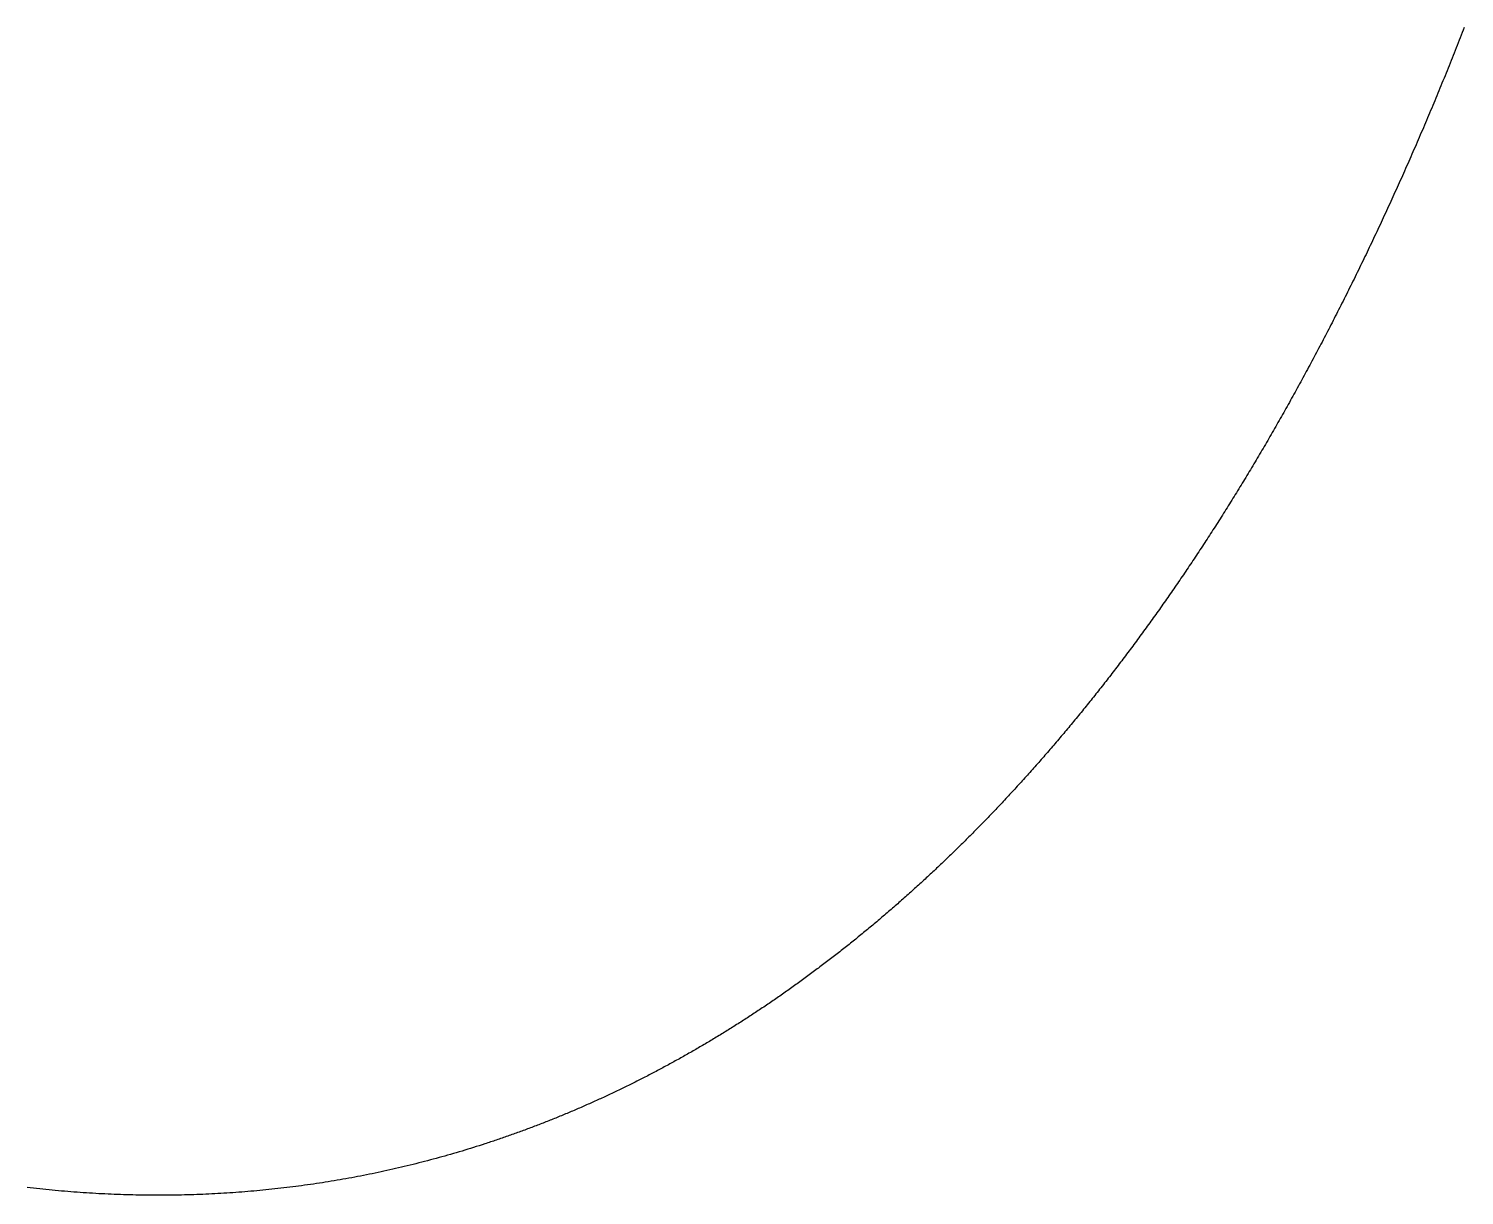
# Model space of a CAD drawing. Header units: millimetres. Extents: x 84 to 218, y -158 to -51.
# Drawn here: x 200.55 to 214.01, y -139.57 to -128.63 of the extents above; entities that cross this region are included whole.
import ezdxf

# ---------------------------------------------------------------- set-up
doc = ezdxf.new("R2010")
doc.units = ezdxf.units.MM
doc.layers.add('BLACK', color=250, linetype='CONTINUOUS')

msp = doc.modelspace()

# ---------------------------------------------------------------- linework, layer by layer
at = {"layer": 'BLACK', "linetype": 'CONTINUOUS'}
for p, q in [((213.980845, -128.694021), (213.971394, -128.718063)), ((213.990285, -128.669951), (213.980845, -128.694021)), ((213.999719, -128.645843), (213.990285, -128.669951)), ((214.009142, -128.621707), (213.999719, -128.645843)), ((213.933508, -128.813894), (213.924016, -128.837767)), ((213.942993, -128.789983), (213.933508, -128.813894)), ((213.952468, -128.766044), (213.942993, -128.789983)), ((213.961936, -128.742068), (213.952468, -128.766044)), ((213.971394, -128.718063), (213.961936, -128.742068)), ((213.876424, -128.956658), (213.866881, -128.980336)), ((213.88596, -128.932943), (213.876424, -128.956658)), ((213.895486, -128.9092), (213.88596, -128.932943)), ((213.905005, -128.885421), (213.895486, -128.9092)), ((213.914514, -128.861612), (213.905005, -128.885421)), ((213.924016, -128.837767), (213.914514, -128.861612)), ((213.819036, -129.098248), (213.809443, -129.121731)), ((213.828622, -129.074729), (213.819036, -129.098248)), ((213.838199, -129.051182), (213.828622, -129.074729)), ((213.847769, -129.027597), (213.838199, -129.051182)), ((213.857328, -129.003985), (213.847769, -129.027597)), ((213.866881, -128.980336), (213.857328, -129.003985)), ((213.770984, -129.215345), (213.761347, -129.238669)), ((213.78061, -129.191992), (213.770984, -129.215345)), ((213.79023, -129.168603), (213.78061, -129.191992)), ((213.79984, -129.145185), (213.79023, -129.168603)), ((213.809443, -129.121731), (213.79984, -129.145185)), ((213.713046, -129.354795), (213.703361, -129.377926)), ((213.722722, -129.331636), (213.713046, -129.354795)), ((213.732392, -129.308441), (213.722722, -129.331636)), ((213.742051, -129.285217), (213.732392, -129.308441)), ((213.751704, -129.261958), (213.742051, -129.285217)), ((213.761347, -129.238669), (213.751704, -129.261958)), ((213.654814, -129.493084), (213.645079, -129.516022)), ((213.664539, -129.470119), (213.654814, -129.493084)), ((213.674258, -129.447117), (213.664539, -129.470119)), ((213.683966, -129.424087), (213.674258, -129.447117)), ((213.693668, -129.40102), (213.683966, -129.424087)), ((213.703361, -129.377926), (213.693668, -129.40102)), ((213.59629, -129.630217), (213.586507, -129.652963)), ((213.606063, -129.607444), (213.59629, -129.630217)), ((213.61583, -129.584635), (213.606063, -129.607444)), ((213.625587, -129.561797), (213.61583, -129.584635)), ((213.635338, -129.538924), (213.625587, -129.561797)), ((213.645079, -129.516022), (213.635338, -129.538924)), ((213.537476, -129.766199), (213.527645, -129.788753)), ((213.547298, -129.743617), (213.537476, -129.766199)), ((213.557113, -129.720999), (213.547298, -129.743617)), ((213.566918, -129.698354), (213.557113, -129.720999)), ((213.576717, -129.675672), (213.566918, -129.698354)), ((213.586507, -129.652963), (213.576717, -129.675672)), ((213.478377, -129.901033), (213.468498, -129.923396)), ((213.488245, -129.878642), (213.478377, -129.901033)), ((213.498108, -129.856216), (213.488245, -129.878642)), ((213.507961, -129.833761), (213.498108, -129.856216)), ((213.517808, -129.811271), (213.507961, -129.833761)), ((213.527645, -129.788753), (213.517808, -129.811271)), ((213.418994, -130.034725), (213.409068, -130.056898)), ((213.42891, -130.012524), (213.418994, -130.034725)), ((213.438819, -129.990288), (213.42891, -130.012524)), ((213.44872, -129.968024), (213.438819, -129.990288)), ((213.458614, -129.945724), (213.44872, -129.968024)), ((213.468498, -129.923396), (213.458614, -129.945724)), ((213.359331, -130.167279), (213.349359, -130.189263)), ((213.369293, -130.145268), (213.359331, -130.167279)), ((213.379249, -130.123221), (213.369293, -130.145268)), ((213.389196, -130.101146), (213.379249, -130.123221)), ((213.399137, -130.079036), (213.389196, -130.101146)), ((213.409068, -130.056898), (213.399137, -130.079036)), ((213.29939, -130.2987), (213.289373, -130.320496)), ((213.309399, -130.276877), (213.29939, -130.2987)), ((213.319401, -130.255019), (213.309399, -130.276877)), ((213.329394, -130.233133), (213.319401, -130.255019)), ((213.339381, -130.211212), (213.329394, -130.233133)), ((213.349359, -130.189263), (213.339381, -130.211212)), ((213.239176, -130.428993), (213.229112, -130.450601)), ((213.249229, -130.407357), (213.239176, -130.428993)), ((213.259277, -130.385687), (213.249229, -130.407357)), ((213.269316, -130.363989), (213.259277, -130.385687)), ((213.279349, -130.342256), (213.269316, -130.363989)), ((213.289373, -130.320496), (213.279349, -130.342256)), ((213.168581, -130.579582), (213.158467, -130.600968)), ((213.178689, -130.558161), (213.168581, -130.579582)), ((213.188788, -130.536713), (213.178689, -130.558161)), ((213.198881, -130.515229), (213.188788, -130.536713)), ((213.208965, -130.493719), (213.198881, -130.515229)), ((213.219043, -130.472173), (213.208965, -130.493719)), ((213.229112, -130.450601), (213.219043, -130.472173)), ((213.107781, -130.707445), (213.097623, -130.728645)), ((213.117934, -130.68621), (213.107781, -130.707445)), ((213.128078, -130.664948), (213.117934, -130.68621)), ((213.138216, -130.643651), (213.128078, -130.664948)), ((213.148344, -130.622327), (213.138216, -130.643651)), ((213.158467, -130.600968), (213.148344, -130.622327)), ((213.046717, -130.834194), (213.036514, -130.855209)), ((213.056913, -130.813145), (213.046717, -130.834194)), ((213.067101, -130.792068), (213.056913, -130.813145)), ((213.077283, -130.770957), (213.067101, -130.792068)), ((213.087456, -130.749819), (213.077283, -130.770957)), ((213.097623, -130.728645), (213.087456, -130.749819)), ((212.975143, -130.980665), (212.964889, -131.001469)), ((212.985389, -130.959834), (212.975143, -130.980665)), ((212.995629, -130.938969), (212.985389, -130.959834)), ((213.005861, -130.918077), (212.995629, -130.938969)), ((213.016086, -130.897151), (213.005861, -130.918077)), ((213.026303, -130.876197), (213.016086, -130.897151)), ((213.036514, -130.855209), (213.026303, -130.876197)), ((212.913513, -131.105017), (212.903216, -131.125637)), ((212.923802, -131.08437), (212.913513, -131.105017)), ((212.934085, -131.063689), (212.923802, -131.08437)), ((212.94436, -131.04298), (212.934085, -131.063689)), ((212.954629, -131.022238), (212.94436, -131.04298)), ((212.964889, -131.001469), (212.954629, -131.022238)), ((212.841286, -131.248707), (212.830941, -131.26911)), ((212.851626, -131.228269), (212.841286, -131.248707)), ((212.861958, -131.207805), (212.851626, -131.228269)), ((212.872284, -131.187307), (212.861958, -131.207805)), ((212.882601, -131.166782), (212.872284, -131.187307)), ((212.892913, -131.146223), (212.882601, -131.166782)), ((212.903216, -131.125637), (212.892913, -131.146223)), ((212.779103, -131.370683), (212.768716, -131.390904)), ((212.789486, -131.350427), (212.779103, -131.370683)), ((212.799859, -131.330145), (212.789486, -131.350427)), ((212.810227, -131.309829), (212.799859, -131.330145)), ((212.820587, -131.289487), (212.810227, -131.309829)), ((212.830941, -131.26911), (212.820587, -131.289487)), ((212.706241, -131.51161), (212.695804, -131.531624)), ((212.71667, -131.49157), (212.706241, -131.51161)), ((212.727094, -131.471495), (212.71667, -131.49157)), ((212.737509, -131.451395), (212.727094, -131.471495)), ((212.747919, -131.43126), (212.737509, -131.451395)), ((212.75832, -131.411099), (212.747919, -131.43126)), ((212.768716, -131.390904), (212.75832, -131.411099)), ((212.63304, -131.651066), (212.622557, -131.670866)), ((212.643519, -131.631232), (212.63304, -131.651066)), ((212.653989, -131.611372), (212.643519, -131.631232)), ((212.664454, -131.591478), (212.653989, -131.611372)), ((212.67491, -131.571558), (212.664454, -131.591478)), ((212.685361, -131.551604), (212.67491, -131.571558)), ((212.695804, -131.531624), (212.685361, -131.551604)), ((212.559508, -131.78905), (212.548976, -131.808645)), ((212.570032, -131.769429), (212.559508, -131.78905)), ((212.580551, -131.749775), (212.570032, -131.769429)), ((212.591062, -131.730094), (212.580551, -131.749775)), ((212.601568, -131.71038), (212.591062, -131.730094)), ((212.612065, -131.69064), (212.601568, -131.71038)), ((212.622557, -131.670866), (212.612065, -131.69064)), ((212.485646, -131.925578), (212.475069, -131.944961)), ((212.496219, -131.906161), (212.485646, -131.925578)), ((212.506783, -131.886719), (212.496219, -131.906161)), ((212.517342, -131.867243), (212.506783, -131.886719)), ((212.527893, -131.847741), (212.517342, -131.867243)), ((212.538438, -131.828206), (212.527893, -131.847741)), ((212.548976, -131.808645), (212.538438, -131.828206)), ((212.411461, -132.060649), (212.400836, -132.079828)), ((212.422078, -132.041443), (212.411461, -132.060649)), ((212.43269, -132.022204), (212.422078, -132.041443)), ((212.443294, -132.00294), (212.43269, -132.022204)), ((212.453893, -131.983642), (212.443294, -132.00294)), ((212.464483, -131.964318), (212.453893, -131.983642)), ((212.475069, -131.944961), (212.464483, -131.964318)), ((212.336954, -132.194277), (212.326285, -132.213248)), ((212.347618, -132.175274), (212.336954, -132.194277)), ((212.358274, -132.156245), (212.347618, -132.175274)), ((212.368925, -132.137184), (212.358274, -132.156245)), ((212.379568, -132.118096), (212.368925, -132.137184)), ((212.390206, -132.098975), (212.379568, -132.118096)), ((212.400836, -132.079828), (212.390206, -132.098975)), ((212.262132, -132.326464), (212.251417, -132.345233)), ((212.272839, -132.30767), (212.262132, -132.326464)), ((212.283542, -132.288843), (212.272839, -132.30767)), ((212.294237, -132.269989), (212.283542, -132.288843)), ((212.304926, -132.251104), (212.294237, -132.269989)), ((212.315608, -132.232192), (212.304926, -132.251104)), ((212.326285, -132.213248), (212.315608, -132.232192)), ((212.186996, -132.457223), (212.176238, -132.475785)), ((212.19775, -132.43863), (212.186996, -132.457223)), ((212.208495, -132.42001), (212.19775, -132.43863)), ((212.219236, -132.401358), (212.208495, -132.42001)), ((212.229968, -132.38268), (212.219236, -132.401358)), ((212.240697, -132.363969), (212.229968, -132.38268)), ((212.251417, -132.345233), (212.240697, -132.363969)), ((212.111553, -132.586556), (212.10075, -132.604918)), ((212.122349, -132.568168), (212.111553, -132.586556)), ((212.13314, -132.549748), (212.122349, -132.568168)), ((212.143923, -132.531302), (212.13314, -132.549748)), ((212.154702, -132.512825), (212.143923, -132.531302)), ((212.165472, -132.494321), (212.154702, -132.512825)), ((212.176238, -132.475785), (212.165472, -132.494321)), ((212.024959, -132.732632), (212.014107, -132.750763)), ((212.035804, -132.714474), (212.024959, -132.732632)), ((212.046645, -132.696285), (212.035804, -132.714474)), ((212.057477, -132.678071), (212.046645, -132.696285)), ((212.068306, -132.659824), (212.057477, -132.678071)), ((212.079126, -132.641552), (212.068306, -132.659824)), ((212.089942, -132.623248), (212.079126, -132.641552)), ((212.10075, -132.604918), (212.089942, -132.623248)), ((211.948867, -132.858941), (211.937973, -132.876868)), ((211.959756, -132.840981), (211.948867, -132.858941)), ((211.970638, -132.822996), (211.959756, -132.840981)), ((211.981515, -132.804979), (211.970638, -132.822996)), ((211.992384, -132.786937), (211.981515, -132.804979)), ((212.003249, -132.768863), (211.992384, -132.786937)), ((212.014107, -132.750763), (212.003249, -132.768863)), ((211.861542, -133.001577), (211.8506, -133.019277)), ((211.872479, -132.983846), (211.861542, -133.001577)), ((211.883409, -132.966089), (211.872479, -132.983846)), ((211.894335, -132.9483), (211.883409, -132.966089)), ((211.905252, -132.930487), (211.894335, -132.9483)), ((211.916166, -132.912641), (211.905252, -132.930487)), ((211.927072, -132.894771), (211.916166, -132.912641)), ((211.937973, -132.876868), (211.927072, -132.894771)), ((211.78482, -133.12489), (211.773835, -133.142395)), ((211.795797, -133.10736), (211.78482, -133.12489)), ((211.806771, -133.089799), (211.795797, -133.10736)), ((211.817736, -133.072212), (211.806771, -133.089799)), ((211.828697, -133.054595), (211.817736, -133.072212)), ((211.839651, -133.036951), (211.828697, -133.054595)), ((211.8506, -133.019277), (211.839651, -133.036951)), ((211.696784, -133.264125), (211.685752, -133.281404)), ((211.707808, -133.246821), (211.696784, -133.264125)), ((211.718828, -133.229485), (211.707808, -133.246821)), ((211.729841, -133.212125), (211.718828, -133.229485)), ((211.740849, -133.194733), (211.729841, -133.212125)), ((211.75185, -133.177316), (211.740849, -133.194733)), ((211.762846, -133.159868), (211.75185, -133.177316)), ((211.773835, -133.142395), (211.762846, -133.159868)), ((211.608376, -133.401561), (211.597299, -133.418616)), ((211.619446, -133.384481), (211.608376, -133.401561)), ((211.630513, -133.36737), (211.619446, -133.384481)), ((211.641571, -133.350234), (211.630513, -133.36737)), ((211.652626, -133.333067), (211.641571, -133.350234)), ((211.663674, -133.315875), (211.652626, -133.333067)), ((211.674717, -133.298652), (211.663674, -133.315875)), ((211.685752, -133.281404), (211.674717, -133.298652)), ((211.519602, -133.53721), (211.508479, -133.554042)), ((211.530718, -133.520353), (211.519602, -133.53721)), ((211.54183, -133.503465), (211.530718, -133.520353)), ((211.552934, -133.486552), (211.54183, -133.503465)), ((211.564035, -133.469608), (211.552934, -133.486552)), ((211.575128, -133.45264), (211.564035, -133.469608)), ((211.586217, -133.435641), (211.575128, -133.45264)), ((211.597299, -133.418616), (211.586217, -133.435641)), ((211.430467, -133.671082), (211.419299, -133.687692)), ((211.441627, -133.654446), (211.430467, -133.671082)), ((211.452784, -133.63778), (211.441627, -133.654446)), ((211.463934, -133.621089), (211.452784, -133.63778)), ((211.475079, -133.604367), (211.463934, -133.621089)), ((211.486217, -133.587621), (211.475079, -133.604367)), ((211.497352, -133.570844), (211.486217, -133.587621)), ((211.508479, -133.554042), (211.497352, -133.570844)), ((211.340975, -133.803187), (211.329763, -133.819578)), ((211.35218, -133.786771), (211.340975, -133.803187)), ((211.363381, -133.770325), (211.35218, -133.786771)), ((211.374575, -133.753855), (211.363381, -133.770325)), ((211.385765, -133.737354), (211.374575, -133.753855)), ((211.396948, -133.720829), (211.385765, -133.737354)), ((211.408127, -133.704273), (211.396948, -133.720829)), ((211.419299, -133.687692), (211.408127, -133.704273)), ((211.251132, -133.933536), (211.239877, -133.949709)), ((211.262381, -133.91734), (211.251132, -133.933536)), ((211.273626, -133.901113), (211.262381, -133.91734)), ((211.284863, -133.884862), (211.273626, -133.901113)), ((211.296097, -133.86858), (211.284863, -133.884862)), ((211.307324, -133.852274), (211.296097, -133.86858)), ((211.318547, -133.835938), (211.307324, -133.852274)), ((211.329763, -133.819578), (211.318547, -133.835938)), ((211.149645, -134.078096), (211.138343, -134.094021)), ((211.160943, -134.062141), (211.149645, -134.078096)), ((211.172235, -134.046162), (211.160943, -134.062141)), ((211.183523, -134.030153), (211.172235, -134.046162)), ((211.194804, -134.014119), (211.183523, -134.030153)), ((211.206081, -133.998056), (211.194804, -134.014119)), ((211.217351, -133.981968), (211.206081, -133.998056)), ((211.228617, -133.965851), (211.217351, -133.981968)), ((211.239877, -133.949709), (211.228617, -133.965851)), ((211.059072, -134.20475), (211.047727, -134.220459)), ((211.070413, -134.189011), (211.059072, -134.20475)), ((211.081747, -134.173248), (211.070413, -134.189011)), ((211.093077, -134.157456), (211.081747, -134.173248)), ((211.104401, -134.141639), (211.093077, -134.157456)), ((211.11572, -134.125792), (211.104401, -134.141639)), ((211.127033, -134.109921), (211.11572, -134.125792)), ((211.138343, -134.094021), (211.127033, -134.109921)), ((210.956777, -134.345176), (210.945383, -134.360646)), ((210.968163, -134.329681), (210.956777, -134.345176)), ((210.979546, -134.314157), (210.968163, -134.329681)), ((210.990921, -134.298609), (210.979546, -134.314157)), ((211.002294, -134.283032), (210.990921, -134.298609)), ((211.013659, -134.26743), (211.002294, -134.283032)), ((211.025021, -134.251799), (211.013659, -134.26743)), ((211.036376, -134.236144), (211.025021, -134.251799)), ((211.047727, -134.220459), (211.036376, -134.236144)), ((210.854061, -134.483439), (210.842623, -134.498668)), ((210.865495, -134.468182), (210.854061, -134.483439)), ((210.876922, -134.452901), (210.865495, -134.468182)), ((210.888346, -134.43759), (210.876922, -134.452901)), ((210.899763, -134.422256), (210.888346, -134.43759)), ((210.911177, -134.406892), (210.899763, -134.422256)), ((210.922584, -134.391504), (210.911177, -134.406892)), ((210.933987, -134.376087), (210.922584, -134.391504)), ((210.945383, -134.360646), (210.933987, -134.376087)), ((210.750934, -134.61955), (210.739449, -134.634543)), ((210.762412, -134.604533), (210.750934, -134.61955)), ((210.773886, -134.589488), (210.762412, -134.604533)), ((210.785354, -134.574419), (210.773886, -134.589488)), ((210.796819, -134.55932), (210.785354, -134.574419)), ((210.808277, -134.544198), (210.796819, -134.55932)), ((210.819731, -134.529047), (210.808277, -134.544198)), ((210.831179, -134.513872), (210.819731, -134.529047)), ((210.842623, -134.498668), (210.831179, -134.513872)), ((210.647398, -134.753528), (210.635871, -134.768282)), ((210.658923, -134.738745), (210.647398, -134.753528)), ((210.670441, -134.723939), (210.658923, -134.738745)), ((210.681956, -134.709104), (210.670441, -134.723939)), ((210.693463, -134.694245), (210.681956, -134.709104)), ((210.704968, -134.679358), (210.693463, -134.694245)), ((210.716466, -134.664447), (210.704968, -134.679358)), ((210.727961, -134.649507), (210.716466, -134.664447)), ((210.739449, -134.634543), (210.727961, -134.649507)), ((210.543464, -134.885382), (210.531891, -134.899904)), ((210.555031, -134.870837), (210.543464, -134.885382)), ((210.566595, -134.856264), (210.555031, -134.870837)), ((210.578153, -134.841666), (210.566595, -134.856264)), ((210.589707, -134.827041), (210.578153, -134.841666)), ((210.601254, -134.812391), (210.589707, -134.827041)), ((210.612799, -134.797713), (210.601254, -134.812391)), ((210.624336, -134.783012), (210.612799, -134.797713)), ((210.635871, -134.768282), (210.624336, -134.783012)), ((210.439134, -135.015133), (210.427519, -135.029419)), ((210.450747, -135.000819), (210.439134, -135.015133)), ((210.462352, -134.986481), (210.450747, -135.000819)), ((210.473955, -134.972115), (210.462352, -134.986481)), ((210.485551, -134.957726), (210.473955, -134.972115)), ((210.497144, -134.943308), (210.485551, -134.957726)), ((210.508731, -134.928867), (210.497144, -134.943308)), ((210.520314, -134.914397), (210.508731, -134.928867)), ((210.531891, -134.899904), (210.520314, -134.914397)), ((210.322757, -135.156847), (210.311094, -135.170876)), ((210.334417, -135.14279), (210.322757, -135.156847)), ((210.34607, -135.12871), (210.334417, -135.14279)), ((210.357721, -135.114601), (210.34607, -135.12871)), ((210.369365, -135.10047), (210.357721, -135.114601)), ((210.381006, -135.08631), (210.369365, -135.10047)), ((210.39264, -135.072127), (210.381006, -135.08631)), ((210.404272, -135.057916), (210.39264, -135.072127)), ((210.415897, -135.043682), (210.404272, -135.057916)), ((210.427519, -135.029419), (210.415897, -135.043682)), ((210.217613, -135.282197), (210.205906, -135.295998)), ((210.229314, -135.268372), (210.217613, -135.282197)), ((210.241012, -135.254519), (210.229314, -135.268372)), ((210.252703, -135.240644), (210.241012, -135.254519)), ((210.264391, -135.22674), (210.252703, -135.240644)), ((210.276073, -135.212814), (210.264391, -135.22674)), ((210.287752, -135.198859), (210.276073, -135.212814)), ((210.299424, -135.184881), (210.287752, -135.198859)), ((210.311094, -135.170876), (210.299424, -135.184881)), ((210.100344, -135.419059), (210.088591, -135.432607)), ((210.112091, -135.405487), (210.100344, -135.419059)), ((210.123835, -135.391889), (210.112091, -135.405487)), ((210.135572, -135.378267), (210.123835, -135.391889)), ((210.147307, -135.364618), (210.135572, -135.378267)), ((210.159036, -135.350946), (210.147307, -135.364618)), ((210.170761, -135.337246), (210.159036, -135.350946)), ((210.18248, -135.323523), (210.170761, -135.337246)), ((210.194197, -135.309772), (210.18248, -135.323523)), ((210.205906, -135.295998), (210.194197, -135.309772)), ((209.982616, -135.553395), (209.970817, -135.566692)), ((209.994408, -135.540076), (209.982616, -135.553395)), ((210.006198, -135.526729), (209.994408, -135.540076)), ((210.017981, -135.513359), (210.006198, -135.526729)), ((210.029762, -135.499962), (210.017981, -135.513359)), ((210.041536, -135.486542), (210.029762, -135.499962)), ((210.053307, -135.473095), (210.041536, -135.486542)), ((210.065073, -135.459625), (210.053307, -135.473095)), ((210.076835, -135.446127), (210.065073, -135.459625)), ((210.088591, -135.432607), (210.076835, -135.446127)), ((209.864435, -135.685226), (209.852592, -135.698273)), ((209.876273, -135.672156), (209.864435, -135.685226)), ((209.888107, -135.659059), (209.876273, -135.672156)), ((209.899936, -135.64594), (209.888107, -135.659059)), ((209.911761, -135.632793), (209.899936, -135.64594)), ((209.923581, -135.619624), (209.911761, -135.632793)), ((209.935397, -135.606427), (209.923581, -135.619624)), ((209.947208, -135.593208), (209.935397, -135.606427)), ((209.959016, -135.579961), (209.947208, -135.593208)), ((209.970817, -135.566692), (209.959016, -135.579961)), ((209.733921, -135.827369), (209.722031, -135.840142)), ((209.745809, -135.81457), (209.733921, -135.827369)), ((209.757691, -135.801748), (209.745809, -135.81457)), ((209.76957, -135.788899), (209.757691, -135.801748)), ((209.781442, -135.776028), (209.76957, -135.788899)), ((209.793313, -135.76313), (209.781442, -135.776028)), ((209.805177, -135.750209), (209.793313, -135.76313)), ((209.817038, -135.737261), (209.805177, -135.750209)), ((209.828893, -135.72429), (209.817038, -135.737261)), ((209.840745, -135.711293), (209.828893, -135.72429)), ((209.852592, -135.698273), (209.840745, -135.711293)), ((209.614812, -135.953999), (209.602878, -135.966527)), ((209.626743, -135.941446), (209.614812, -135.953999)), ((209.638669, -135.92887), (209.626743, -135.941446)), ((209.650591, -135.916267), (209.638669, -135.92887)), ((209.662508, -135.903642), (209.650591, -135.916267)), ((209.674422, -135.890991), (209.662508, -135.903642)), ((209.68633, -135.878316), (209.674422, -135.890991)), ((209.698235, -135.865615), (209.68633, -135.878316)), ((209.710134, -135.852892), (209.698235, -135.865615)), ((209.722031, -135.840142), (209.710134, -135.852892)), ((209.483293, -136.090466), (209.47131, -136.102727)), ((209.49527, -136.078182), (209.483293, -136.090466)), ((209.507244, -136.065873), (209.49527, -136.078182)), ((209.519213, -136.053541), (209.507244, -136.065873)), ((209.531179, -136.041182), (209.519213, -136.053541)), ((209.543138, -136.028802), (209.531179, -136.041182)), ((209.555096, -136.016395), (209.543138, -136.028802)), ((209.567047, -136.003965), (209.555096, -136.016395)), ((209.578995, -135.99151), (209.567047, -136.003965)), ((209.590938, -135.979031), (209.578995, -135.99151)), ((209.602878, -135.966527), (209.590938, -135.979031)), ((209.351256, -136.223997), (209.339228, -136.235991)), ((209.363281, -136.211978), (209.351256, -136.223997)), ((209.375301, -136.199936), (209.363281, -136.211978)), ((209.387318, -136.187869), (209.375301, -136.199936)), ((209.399329, -136.175779), (209.387318, -136.187869)), ((209.411337, -136.163663), (209.399329, -136.175779)), ((209.423339, -136.151525), (209.411337, -136.163663)), ((209.435339, -136.139361), (209.423339, -136.151525)), ((209.447333, -136.127174), (209.435339, -136.139361)), ((209.459325, -136.114962), (209.447333, -136.127174)), ((209.47131, -136.102727), (209.459325, -136.114962)), ((209.206637, -136.366347), (209.194559, -136.378053)), ((209.218712, -136.354615), (209.206637, -136.366347)), ((209.230782, -136.342861), (209.218712, -136.354615)), ((209.242849, -136.331082), (209.230782, -136.342861)), ((209.25491, -136.31928), (209.242849, -136.331082)), ((209.266969, -136.307453), (209.25491, -136.31928)), ((209.279022, -136.295603), (209.266969, -136.307453)), ((209.291072, -136.283728), (209.279022, -136.295603)), ((209.303117, -136.271831), (209.291072, -136.283728)), ((209.315159, -136.259908), (209.303117, -136.271831)), ((209.327195, -136.247962), (209.315159, -136.259908)), ((209.339228, -136.235991), (209.327195, -136.247962)), ((209.073545, -136.493814), (209.06142, -136.505261)), ((209.085664, -136.482346), (209.073545, -136.493814)), ((209.097781, -136.470852), (209.085664, -136.482346)), ((209.109891, -136.459336), (209.097781, -136.470852)), ((209.122, -136.447795), (209.109891, -136.459336)), ((209.134102, -136.436231), (209.122, -136.447795)), ((209.146203, -136.424642), (209.134102, -136.436231)), ((209.158297, -136.413031), (209.146203, -136.424642)), ((209.170389, -136.401395), (209.158297, -136.413031)), ((209.182475, -136.389737), (209.170389, -136.401395)), ((209.194559, -136.378053), (209.182475, -136.389737)), ((208.927788, -136.629607), (208.915615, -136.640771)), ((208.939956, -136.618421), (208.927788, -136.629607)), ((208.952122, -136.60721), (208.939956, -136.618421)), ((208.964282, -136.595977), (208.952122, -136.60721)), ((208.976439, -136.584719), (208.964282, -136.595977)), ((208.988591, -136.573439), (208.976439, -136.584719)), ((209.00074, -136.562135), (208.988591, -136.573439)), ((209.012883, -136.550808), (209.00074, -136.562135)), ((209.025024, -136.539456), (209.012883, -136.550808)), ((209.03716, -136.528081), (209.025024, -136.539456)), ((209.049293, -136.516682), (209.03716, -136.528081)), ((209.06142, -136.505261), (209.049293, -136.516682)), ((208.769228, -136.772907), (208.757004, -136.783766)), ((208.78145, -136.762023), (208.769228, -136.772907)), ((208.793666, -136.751117), (208.78145, -136.762023)), ((208.80588, -136.740187), (208.793666, -136.751117)), ((208.818088, -136.729234), (208.80588, -136.740187)), ((208.830294, -136.718258), (208.818088, -136.729234)), ((208.842494, -136.707259), (208.830294, -136.718258)), ((208.854691, -136.696235), (208.842494, -136.707259)), ((208.866884, -136.68519), (208.854691, -136.696235)), ((208.879073, -136.674119), (208.866884, -136.68519)), ((208.891257, -136.663027), (208.879073, -136.674119)), ((208.903439, -136.65191), (208.891257, -136.663027)), ((208.915615, -136.640771), (208.903439, -136.65191)), ((208.622268, -136.901697), (208.609996, -136.912279)), ((208.634537, -136.891091), (208.622268, -136.901697)), ((208.646801, -136.880463), (208.634537, -136.891091)), ((208.659062, -136.869811), (208.646801, -136.880463)), ((208.671318, -136.859137), (208.659062, -136.869811)), ((208.683572, -136.848439), (208.671318, -136.859137)), ((208.69582, -136.837718), (208.683572, -136.848439)), ((208.708065, -136.826974), (208.69582, -136.837718)), ((208.720305, -136.816207), (208.708065, -136.826974)), ((208.732543, -136.805416), (208.720305, -136.816207)), ((208.744775, -136.794603), (208.732543, -136.805416)), ((208.757004, -136.783766), (208.744775, -136.794603)), ((208.462421, -137.037479), (208.450097, -137.047765)), ((208.47474, -137.027172), (208.462421, -137.037479)), ((208.487056, -137.016842), (208.47474, -137.027172)), ((208.499367, -137.006489), (208.487056, -137.016842)), ((208.511676, -136.996112), (208.499367, -137.006489)), ((208.523979, -136.985714), (208.511676, -136.996112)), ((208.536279, -136.975292), (208.523979, -136.985714)), ((208.548575, -136.964848), (208.536279, -136.975292)), ((208.560867, -136.954379), (208.548575, -136.964848)), ((208.573155, -136.943889), (208.560867, -136.954379)), ((208.58544, -136.933375), (208.573155, -136.943889)), ((208.597719, -136.922839), (208.58544, -136.933375)), ((208.609996, -136.912279), (208.597719, -136.922839)), ((208.301915, -137.169407), (208.289542, -137.179396)), ((208.314285, -137.159394), (208.301915, -137.169407)), ((208.326651, -137.14936), (208.314285, -137.159394)), ((208.339014, -137.139302), (208.326651, -137.14936)), ((208.351371, -137.129223), (208.339014, -137.139302)), ((208.363726, -137.119119), (208.351371, -137.129223)), ((208.376076, -137.108994), (208.363726, -137.119119)), ((208.388423, -137.098846), (208.376076, -137.108994)), ((208.400765, -137.088675), (208.388423, -137.098846)), ((208.413105, -137.078481), (208.400765, -137.088675)), ((208.425439, -137.068266), (208.413105, -137.078481)), ((208.437771, -137.058026), (208.425439, -137.068266)), ((208.450097, -137.047765), (208.437771, -137.058026)), ((208.128334, -137.307211), (208.115907, -137.316885)), ((208.140758, -137.297513), (208.128334, -137.307211)), ((208.153177, -137.287794), (208.140758, -137.297513)), ((208.165594, -137.278052), (208.153177, -137.287794)), ((208.178005, -137.268288), (208.165594, -137.278052)), ((208.190414, -137.2585), (208.178005, -137.268288)), ((208.202818, -137.248692), (208.190414, -137.2585)), ((208.215219, -137.238859), (208.202818, -137.248692)), ((208.227615, -137.229006), (208.215219, -137.238859)), ((208.240009, -137.219128), (208.227615, -137.229006)), ((208.252397, -137.20923), (208.240009, -137.219128)), ((208.264783, -137.199307), (208.252397, -137.20923)), ((208.277164, -137.189363), (208.264783, -137.199307)), ((208.289542, -137.179396), (208.277164, -137.189363)), ((207.954005, -137.440626), (207.941525, -137.449989)), ((207.966482, -137.431241), (207.954005, -137.440626)), ((207.978955, -137.421834), (207.966482, -137.431241)), ((207.991424, -137.412404), (207.978955, -137.421834)), ((208.003889, -137.402953), (207.991424, -137.412404)), ((208.016351, -137.393478), (208.003889, -137.402953)), ((208.028809, -137.383983), (208.016351, -137.393478)), ((208.041263, -137.374464), (208.028809, -137.383983)), ((208.053713, -137.364924), (208.041263, -137.374464)), ((208.06616, -137.35536), (208.053713, -137.364924)), ((208.078602, -137.345775), (208.06616, -137.35536)), ((208.091041, -137.336167), (208.078602, -137.345775)), ((208.103476, -137.326538), (208.091041, -137.336167)), ((208.115907, -137.316885), (208.103476, -137.326538)), ((207.766401, -137.578749), (207.753863, -137.587781)), ((207.778934, -137.569695), (207.766401, -137.578749)), ((207.791464, -137.560619), (207.778934, -137.569695)), ((207.803989, -137.551521), (207.791464, -137.560619)), ((207.816512, -137.542401), (207.803989, -137.551521)), ((207.829029, -137.53326), (207.816512, -137.542401)), ((207.841544, -137.524095), (207.829029, -137.53326)), ((207.854055, -137.51491), (207.841544, -137.524095)), ((207.866562, -137.505701), (207.854055, -137.51491)), ((207.879065, -137.496471), (207.866562, -137.505701)), ((207.891565, -137.487219), (207.879065, -137.496471)), ((207.90406, -137.477945), (207.891565, -137.487219)), ((207.916552, -137.468648), (207.90406, -137.477945)), ((207.92904, -137.45933), (207.916552, -137.468648)), ((207.941525, -137.449989), (207.92904, -137.45933)), ((207.577951, -137.711932), (207.565358, -137.720636)), ((207.590541, -137.703205), (207.577951, -137.711932)), ((207.603126, -137.694458), (207.590541, -137.703205)), ((207.615709, -137.685688), (207.603126, -137.694458)), ((207.628287, -137.676897), (207.615709, -137.685688)), ((207.640862, -137.668083), (207.628287, -137.676897)), ((207.653432, -137.659249), (207.640862, -137.668083)), ((207.665999, -137.650391), (207.653432, -137.659249)), ((207.678562, -137.641513), (207.665999, -137.650391)), ((207.691122, -137.632612), (207.678562, -137.641513)), ((207.703678, -137.62369), (207.691122, -137.632612)), ((207.71623, -137.614745), (207.703678, -137.62369)), ((207.728778, -137.605779), (207.71623, -137.614745)), ((207.741323, -137.596791), (207.728778, -137.605779)), ((207.753863, -137.587781), (207.741323, -137.596791)), ((207.376014, -137.848601), (207.363361, -137.85696)), ((207.388663, -137.840221), (207.376014, -137.848601)), ((207.401308, -137.83182), (207.388663, -137.840221)), ((207.41395, -137.823397), (207.401308, -137.83182)), ((207.426587, -137.814953), (207.41395, -137.823397)), ((207.439222, -137.806487), (207.426587, -137.814953)), ((207.451852, -137.797999), (207.439222, -137.806487)), ((207.464479, -137.78949), (207.451852, -137.797999)), ((207.477101, -137.780959), (207.464479, -137.78949)), ((207.489721, -137.772406), (207.477101, -137.780959)), ((207.502336, -137.763832), (207.489721, -137.772406)), ((207.514948, -137.755236), (207.502336, -137.763832)), ((207.527556, -137.746619), (207.514948, -137.755236)), ((207.540161, -137.737979), (207.527556, -137.746619)), ((207.552761, -137.729319), (207.540161, -137.737979)), ((207.565358, -137.720636), (207.552761, -137.729319)), ((207.173126, -137.97976), (207.160414, -137.987775)), ((207.185834, -137.971723), (207.173126, -137.97976)), ((207.198539, -137.963664), (207.185834, -137.971723)), ((207.21124, -137.955585), (207.198539, -137.963664)), ((207.223937, -137.947484), (207.21124, -137.955585)), ((207.23663, -137.939361), (207.223937, -137.947484)), ((207.24932, -137.931218), (207.23663, -137.939361)), ((207.262006, -137.923052), (207.24932, -137.931218)), ((207.274688, -137.914866), (207.262006, -137.923052)), ((207.287367, -137.906658), (207.274688, -137.914866)), ((207.300042, -137.898429), (207.287367, -137.906658)), ((207.312713, -137.890178), (207.300042, -137.898429)), ((207.325381, -137.881906), (207.312713, -137.890178)), ((207.338045, -137.873612), (207.325381, -137.881906)), ((207.350705, -137.865297), (207.338045, -137.873612)), ((207.363361, -137.85696), (207.350705, -137.865297)), ((206.956521, -138.113135), (206.943746, -138.120791)), ((206.969291, -138.105459), (206.956521, -138.113135)), ((206.982059, -138.097762), (206.969291, -138.105459)), ((206.994822, -138.090044), (206.982059, -138.097762)), ((207.007583, -138.082304), (206.994822, -138.090044)), ((207.020339, -138.074543), (207.007583, -138.082304)), ((207.033092, -138.066761), (207.020339, -138.074543)), ((207.04584, -138.058958), (207.033092, -138.066761)), ((207.058586, -138.051134), (207.04584, -138.058958)), ((207.071327, -138.043289), (207.058586, -138.051134)), ((207.084065, -138.035422), (207.071327, -138.043289)), ((207.096799, -138.027534), (207.084065, -138.035422)), ((207.109529, -138.019625), (207.096799, -138.027534)), ((207.122256, -138.011694), (207.109529, -138.019625)), ((207.134979, -138.003742), (207.122256, -138.011694)), ((207.147698, -137.99577), (207.134979, -138.003742)), ((207.160414, -137.987775), (207.147698, -137.99577)), ((206.726011, -138.247707), (206.71317, -138.254984)), ((206.738848, -138.240409), (206.726011, -138.247707)), ((206.751682, -138.233091), (206.738848, -138.240409)), ((206.764512, -138.225751), (206.751682, -138.233091)), ((206.777339, -138.21839), (206.764512, -138.225751)), ((206.790161, -138.211009), (206.777339, -138.21839)), ((206.80298, -138.203606), (206.790161, -138.211009)), ((206.815795, -138.196182), (206.80298, -138.203606)), ((206.828607, -138.188738), (206.815795, -138.196182)), ((206.841415, -138.181272), (206.828607, -138.188738)), ((206.854219, -138.173786), (206.841415, -138.181272)), ((206.86702, -138.166278), (206.854219, -138.173786)), ((206.879817, -138.158749), (206.86702, -138.166278)), ((206.89261, -138.1512), (206.879817, -138.158749)), ((206.9054, -138.143629), (206.89261, -138.1512)), ((206.918185, -138.136037), (206.9054, -138.143629)), ((206.930967, -138.128424), (206.918185, -138.136037)), ((206.943746, -138.120791), (206.930967, -138.128424)), ((206.481398, -138.382409), (206.468487, -138.38929)), ((206.494305, -138.375506), (206.481398, -138.382409)), ((206.507209, -138.368583), (206.494305, -138.375506)), ((206.52011, -138.361639), (206.507209, -138.368583)), ((206.533006, -138.354674), (206.52011, -138.361639)), ((206.545899, -138.347688), (206.533006, -138.354674)), ((206.558788, -138.340682), (206.545899, -138.347688)), ((206.571674, -138.333655), (206.558788, -138.340682)), ((206.584555, -138.326607), (206.571674, -138.333655)), ((206.597433, -138.319539), (206.584555, -138.326607)), ((206.610308, -138.312449), (206.597433, -138.319539)), ((206.623178, -138.305339), (206.610308, -138.312449)), ((206.636045, -138.298208), (206.623178, -138.305339)), ((206.648909, -138.291056), (206.636045, -138.298208)), ((206.661768, -138.283884), (206.648909, -138.291056)), ((206.674624, -138.27669), (206.661768, -138.283884)), ((206.687476, -138.269476), (206.674624, -138.27669)), ((206.700325, -138.26224), (206.687476, -138.269476)), ((206.71317, -138.254984), (206.700325, -138.26224)), ((206.209483, -138.522597), (206.196494, -138.529047)), ((206.222468, -138.516127), (206.209483, -138.522597)), ((206.23545, -138.509637), (206.222468, -138.516127)), ((206.248428, -138.503126), (206.23545, -138.509637)), ((206.261402, -138.496594), (206.248428, -138.503126)), ((206.274373, -138.490042), (206.261402, -138.496594)), ((206.28734, -138.483469), (206.274373, -138.490042)), ((206.300303, -138.476876), (206.28734, -138.483469)), ((206.313262, -138.470262), (206.300303, -138.476876)), ((206.326218, -138.463628), (206.313262, -138.470262)), ((206.33917, -138.456973), (206.326218, -138.463628)), ((206.352118, -138.450298), (206.33917, -138.456973)), ((206.365063, -138.443602), (206.352118, -138.450298)), ((206.378004, -138.436885), (206.365063, -138.443602)), ((206.390941, -138.430148), (206.378004, -138.436885)), ((206.403874, -138.42339), (206.390941, -138.430148)), ((206.416804, -138.416611), (206.403874, -138.42339)), ((206.42973, -138.409812), (206.416804, -138.416611)), ((206.442653, -138.402992), (206.42973, -138.409812)), ((206.455571, -138.396152), (206.442653, -138.402992)), ((206.468487, -138.38929), (206.455571, -138.396152)), ((205.93593, -138.653749), (205.922863, -138.65977)), ((205.948994, -138.647707), (205.93593, -138.653749)), ((205.962054, -138.641645), (205.948994, -138.647707)), ((205.97511, -138.635563), (205.962054, -138.641645)), ((205.988162, -138.629461), (205.97511, -138.635563)), ((206.001211, -138.623338), (205.988162, -138.629461)), ((206.014256, -138.617194), (206.001211, -138.623338)), ((206.027297, -138.611031), (206.014256, -138.617194)), ((206.040334, -138.604847), (206.027297, -138.611031)), ((206.053368, -138.598642), (206.040334, -138.604847)), ((206.066398, -138.592417), (206.053368, -138.598642)), ((206.079425, -138.586172), (206.066398, -138.592417)), ((206.092447, -138.579907), (206.079425, -138.586172)), ((206.105466, -138.573621), (206.092447, -138.579907)), ((206.118481, -138.567314), (206.105466, -138.573621)), ((206.131493, -138.560988), (206.118481, -138.567314)), ((206.1445, -138.55464), (206.131493, -138.560988)), ((206.157504, -138.548273), (206.1445, -138.55464)), ((206.170504, -138.541885), (206.157504, -138.548273)), ((206.183501, -138.535476), (206.170504, -138.541885)), ((206.196494, -138.529047), (206.183501, -138.535476)), ((205.621278, -138.792677), (205.608121, -138.798213)), ((205.634432, -138.78712), (205.621278, -138.792677)), ((205.647582, -138.781544), (205.634432, -138.78712)), ((205.660728, -138.775947), (205.647582, -138.781544)), ((205.673871, -138.77033), (205.660728, -138.775947)), ((205.687009, -138.764692), (205.673871, -138.77033)), ((205.700144, -138.759035), (205.687009, -138.764692)), ((205.713275, -138.753358), (205.700144, -138.759035)), ((205.726403, -138.74766), (205.713275, -138.753358)), ((205.739526, -138.741942), (205.726403, -138.74766)), ((205.752646, -138.736204), (205.739526, -138.741942)), ((205.765762, -138.730446), (205.752646, -138.736204)), ((205.778875, -138.724668), (205.765762, -138.730446)), ((205.791983, -138.718869), (205.778875, -138.724668)), ((205.805088, -138.71305), (205.791983, -138.718869)), ((205.818189, -138.707211), (205.805088, -138.71305)), ((205.831286, -138.701352), (205.818189, -138.707211)), ((205.84438, -138.695473), (205.831286, -138.701352)), ((205.85747, -138.689573), (205.84438, -138.695473)), ((205.870556, -138.683653), (205.85747, -138.689573)), ((205.883638, -138.677713), (205.870556, -138.683653)), ((205.896717, -138.671752), (205.883638, -138.677713)), ((205.909792, -138.665771), (205.896717, -138.671752)), ((205.922863, -138.65977), (205.909792, -138.665771)), ((205.291202, -138.925075), (205.277949, -138.930111)), ((205.304451, -138.920019), (205.291202, -138.925075)), ((205.317695, -138.914943), (205.304451, -138.920019)), ((205.330937, -138.909847), (205.317695, -138.914943)), ((205.344174, -138.904732), (205.330937, -138.909847)), ((205.357408, -138.899596), (205.344174, -138.904732)), ((205.370637, -138.89444), (205.357408, -138.899596)), ((205.383863, -138.889264), (205.370637, -138.89444)), ((205.397085, -138.884069), (205.383863, -138.889264)), ((205.410303, -138.878853), (205.397085, -138.884069)), ((205.423518, -138.873617), (205.410303, -138.878853)), ((205.436728, -138.868361), (205.423518, -138.873617)), ((205.449935, -138.863086), (205.436728, -138.868361)), ((205.463138, -138.85779), (205.449935, -138.863086)), ((205.476337, -138.852474), (205.463138, -138.85779)), ((205.489533, -138.847138), (205.476337, -138.852474)), ((205.502724, -138.841783), (205.489533, -138.847138)), ((205.515912, -138.836407), (205.502724, -138.841783)), ((205.529096, -138.831011), (205.515912, -138.836407)), ((205.542276, -138.825595), (205.529096, -138.831011)), ((205.555453, -138.820159), (205.542276, -138.825595)), ((205.568626, -138.814702), (205.555453, -138.820159)), ((205.581794, -138.809226), (205.568626, -138.814702)), ((205.59496, -138.80373), (205.581794, -138.809226)), ((205.608121, -138.798213), (205.59496, -138.80373)), ((204.918675, -139.058566), (204.905314, -139.063046)), ((204.932032, -139.054066), (204.918675, -139.058566)), ((204.945384, -139.049547), (204.932032, -139.054066)), ((204.958734, -139.045007), (204.945384, -139.049547)), ((204.972078, -139.040448), (204.958734, -139.045007)), ((204.98542, -139.035869), (204.972078, -139.040448)), ((204.998757, -139.031271), (204.98542, -139.035869)), ((205.012091, -139.026652), (204.998757, -139.031271)), ((205.02542, -139.022014), (205.012091, -139.026652)), ((205.038746, -139.017356), (205.02542, -139.022014)), ((205.052068, -139.012678), (205.038746, -139.017356)), ((205.065386, -139.00798), (205.052068, -139.012678)), ((205.0787, -139.003262), (205.065386, -139.00798)), ((205.09201, -138.998524), (205.0787, -139.003262)), ((205.105316, -138.993767), (205.09201, -138.998524)), ((205.118619, -138.98899), (205.105316, -138.993767)), ((205.131918, -138.984193), (205.118619, -138.98899)), ((205.145213, -138.979375), (205.131918, -138.984193)), ((205.158503, -138.974539), (205.145213, -138.979375)), ((205.171791, -138.969682), (205.158503, -138.974539)), ((205.185074, -138.964805), (205.171791, -138.969682)), ((205.198353, -138.959909), (205.185074, -138.964805)), ((205.211629, -138.954992), (205.198353, -138.959909)), ((205.224901, -138.950056), (205.211629, -138.954992)), ((205.238168, -138.9451), (205.224901, -138.950056)), ((205.251433, -138.940123), (205.238168, -138.9451)), ((205.264693, -138.935127), (205.251433, -138.940123)), ((205.277949, -138.930111), (205.264693, -138.935127)), ((204.475703, -139.195981), (204.448718, -139.20362)), ((204.502673, -139.188263), (204.475703, -139.195981)), ((204.529626, -139.180467), (204.502673, -139.188263)), ((204.556563, -139.172592), (204.529626, -139.180467)), ((204.583485, -139.164639), (204.556563, -139.172592)), ((204.61039, -139.156607), (204.583485, -139.164639)), ((204.63728, -139.148495), (204.61039, -139.156607)), ((204.664154, -139.140306), (204.63728, -139.148495)), ((204.691013, -139.132037), (204.664154, -139.140306)), ((204.717855, -139.123689), (204.691013, -139.132037)), ((204.744682, -139.115263), (204.717855, -139.123689)), ((204.771493, -139.106758), (204.744682, -139.115263)), ((204.798289, -139.098173), (204.771493, -139.106758)), ((204.825069, -139.08951), (204.798289, -139.098173)), ((204.838452, -139.085149), (204.825069, -139.08951)), ((204.851833, -139.080768), (204.838452, -139.085149)), ((204.865209, -139.076367), (204.851833, -139.080768)), ((204.878581, -139.071946), (204.865209, -139.076367)), ((204.89195, -139.067506), (204.878581, -139.071946)), ((204.905314, -139.063046), (204.89195, -139.067506)), ((203.960239, -139.327696), (203.932947, -139.333845)), ((203.987515, -139.321469), (203.960239, -139.327696)), ((204.014774, -139.315164), (203.987515, -139.321469)), ((204.042017, -139.308781), (204.014774, -139.315164)), ((204.069243, -139.302319), (204.042017, -139.308781)), ((204.096454, -139.295779), (204.069243, -139.302319)), ((204.123648, -139.28916), (204.096454, -139.295779)), ((204.150826, -139.282463), (204.123648, -139.28916)), ((204.177987, -139.275688), (204.150826, -139.282463)), ((204.205133, -139.268834), (204.177987, -139.275688)), ((204.232262, -139.261902), (204.205133, -139.268834)), ((204.259375, -139.254892), (204.232262, -139.261902)), ((204.286473, -139.247803), (204.259375, -139.254892)), ((204.313554, -139.240635), (204.286473, -139.247803)), ((204.340619, -139.233389), (204.313554, -139.240635)), ((204.367668, -139.226065), (204.340619, -139.233389)), ((204.3947, -139.218661), (204.367668, -139.226065)), ((204.421717, -139.21118), (204.3947, -139.218661)), ((204.448718, -139.20362), (204.421717, -139.21118)), ((203.245263, -139.462122), (203.217537, -139.466235)), ((203.272972, -139.45793), (203.245263, -139.462122)), ((203.300663, -139.45366), (203.272972, -139.45793)), ((203.328338, -139.449311), (203.300663, -139.45366)), ((203.355996, -139.444885), (203.328338, -139.449311)), ((203.383637, -139.44038), (203.355996, -139.444885)), ((203.411261, -139.435796), (203.383637, -139.44038)), ((203.438869, -139.431135), (203.411261, -139.435796)), ((203.466459, -139.426395), (203.438869, -139.431135)), ((203.494033, -139.421577), (203.466459, -139.426395)), ((203.52159, -139.41668), (203.494033, -139.421577)), ((203.54913, -139.411706), (203.52159, -139.41668)), ((203.576653, -139.406653), (203.54913, -139.411706)), ((203.60416, -139.401522), (203.576653, -139.406653)), ((203.63165, -139.396313), (203.60416, -139.401522)), ((203.659124, -139.391025), (203.63165, -139.396313)), ((203.68658, -139.385659), (203.659124, -139.391025)), ((203.714021, -139.380215), (203.68658, -139.385659)), ((203.741444, -139.374693), (203.714021, -139.380215)), ((203.768851, -139.369092), (203.741444, -139.374693)), ((203.796242, -139.363413), (203.768851, -139.369092)), ((203.823616, -139.357656), (203.796242, -139.363413)), ((203.850973, -139.351821), (203.823616, -139.357656)), ((203.878315, -139.345907), (203.850973, -139.351821)), ((203.905639, -139.339915), (203.878315, -139.345907)), ((203.932947, -139.333845), (203.905639, -139.339915)), ((200.561885, -139.502407), (200.532476, -139.499003)), ((200.591276, -139.505729), (200.561885, -139.502407)), ((200.620648, -139.508968), (200.591276, -139.505729)), ((200.650002, -139.512125), (200.620648, -139.508968)), ((200.679337, -139.515199), (200.650002, -139.512125)), ((200.708654, -139.518192), (200.679337, -139.515199)), ((200.737952, -139.521101), (200.708654, -139.518192)), ((200.767232, -139.523929), (200.737952, -139.521101)), ((200.796493, -139.526675), (200.767232, -139.523929)), ((200.825736, -139.529338), (200.796493, -139.526675)), ((200.854961, -139.53192), (200.825736, -139.529338)), ((200.884167, -139.53442), (200.854961, -139.53192)), ((200.913355, -139.536838), (200.884167, -139.53442)), ((200.942524, -139.539174), (200.913355, -139.536838)), ((200.971675, -139.541429), (200.942524, -139.539174)), ((201.000807, -139.543602), (200.971675, -139.541429)), ((201.029922, -139.545693), (201.000807, -139.543602)), ((201.059017, -139.547703), (201.029922, -139.545693)), ((201.088095, -139.549632), (201.059017, -139.547703)), ((201.117154, -139.551479), (201.088095, -139.549632)), ((201.146194, -139.553246), (201.117154, -139.551479)), ((201.175217, -139.55493), (201.146194, -139.553246)), ((201.204221, -139.556534), (201.175217, -139.55493)), ((201.233206, -139.558057), (201.204221, -139.556534)), ((201.262173, -139.559498), (201.233206, -139.558057)), ((201.291122, -139.560859), (201.262173, -139.559498)), ((201.320053, -139.562139), (201.291122, -139.560859)), ((201.348966, -139.563338), (201.320053, -139.562139)), ((201.37786, -139.564456), (201.348966, -139.563338)), ((201.406736, -139.565494), (201.37786, -139.564456)), ((201.435593, -139.566451), (201.406736, -139.565494)), ((201.464432, -139.567327), (201.435593, -139.566451)), ((201.493254, -139.568123), (201.464432, -139.567327)), ((201.522057, -139.568838), (201.493254, -139.568123)), ((201.550841, -139.569473), (201.522057, -139.568838)), ((201.579608, -139.570028), (201.550841, -139.569473)), ((201.608356, -139.570502), (201.579608, -139.570028)), ((201.637086, -139.570896), (201.608356, -139.570502)), ((201.665798, -139.571209), (201.637086, -139.570896)), ((201.694492, -139.571443), (201.665798, -139.571209)), ((201.723168, -139.571597), (201.694492, -139.571443)), ((201.751826, -139.57167), (201.723168, -139.571597)), ((201.780465, -139.571664), (201.751826, -139.57167)), ((201.809087, -139.571577), (201.780465, -139.571664)), ((201.83769, -139.571411), (201.809087, -139.571577)), ((201.866276, -139.571165), (201.83769, -139.571411)), ((201.894843, -139.570839), (201.866276, -139.571165)), ((201.923393, -139.570433), (201.894843, -139.570839)), ((201.951924, -139.569948), (201.923393, -139.570433)), ((201.980438, -139.569383), (201.951924, -139.569948)), ((202.008933, -139.568738), (201.980438, -139.569383)), ((202.037411, -139.568014), (202.008933, -139.568738)), ((202.06587, -139.56721), (202.037411, -139.568014)), ((202.094312, -139.566327), (202.06587, -139.56721)), ((202.122736, -139.565364), (202.094312, -139.566327)), ((202.151142, -139.564322), (202.122736, -139.565364)), ((202.17953, -139.563201), (202.151142, -139.564322)), ((202.207901, -139.562), (202.17953, -139.563201)), ((202.236253, -139.56072), (202.207901, -139.562)), ((202.264588, -139.559361), (202.236253, -139.56072)), ((202.292905, -139.557922), (202.264588, -139.559361)), ((202.321204, -139.556405), (202.292905, -139.557922)), ((202.349486, -139.554808), (202.321204, -139.556405)), ((202.37775, -139.553132), (202.349486, -139.554808)), ((202.405996, -139.551378), (202.37775, -139.553132)), ((202.434224, -139.549544), (202.405996, -139.551378)), ((202.462435, -139.547631), (202.434224, -139.549544)), ((202.490628, -139.545639), (202.462435, -139.547631)), ((202.518804, -139.543569), (202.490628, -139.545639)), ((202.546962, -139.541419), (202.518804, -139.543569)), ((202.575102, -139.539191), (202.546962, -139.541419)), ((202.603225, -139.536884), (202.575102, -139.539191)), ((202.631331, -139.534498), (202.603225, -139.536884)), ((202.659419, -139.532033), (202.631331, -139.534498)), ((202.687489, -139.529489), (202.659419, -139.532033)), ((202.715542, -139.526867), (202.687489, -139.529489)), ((202.743577, -139.524166), (202.715542, -139.526867)), ((202.771596, -139.521387), (202.743577, -139.524166)), ((202.799596, -139.518529), (202.771596, -139.521387)), ((202.82758, -139.515592), (202.799596, -139.518529)), ((202.855546, -139.512577), (202.82758, -139.515592)), ((202.883495, -139.509483), (202.855546, -139.512577)), ((202.911426, -139.50631), (202.883495, -139.509483)), ((202.93934, -139.503059), (202.911426, -139.50631)), ((202.967237, -139.49973), (202.93934, -139.503059)), ((202.995117, -139.496322), (202.967237, -139.49973)), ((203.022979, -139.492835), (202.995117, -139.496322)), ((203.050825, -139.489271), (203.022979, -139.492835)), ((203.078653, -139.485627), (203.050825, -139.489271)), ((203.106464, -139.481906), (203.078653, -139.485627)), ((203.134258, -139.478106), (203.106464, -139.481906)), ((203.162035, -139.474227), (203.134258, -139.478106)), ((203.189794, -139.47027), (203.162035, -139.474227)), ((203.217537, -139.466235), (203.189794, -139.47027))]:
    msp.add_line(p, q, dxfattribs=at)

doc.saveas('drawing.dxf')
